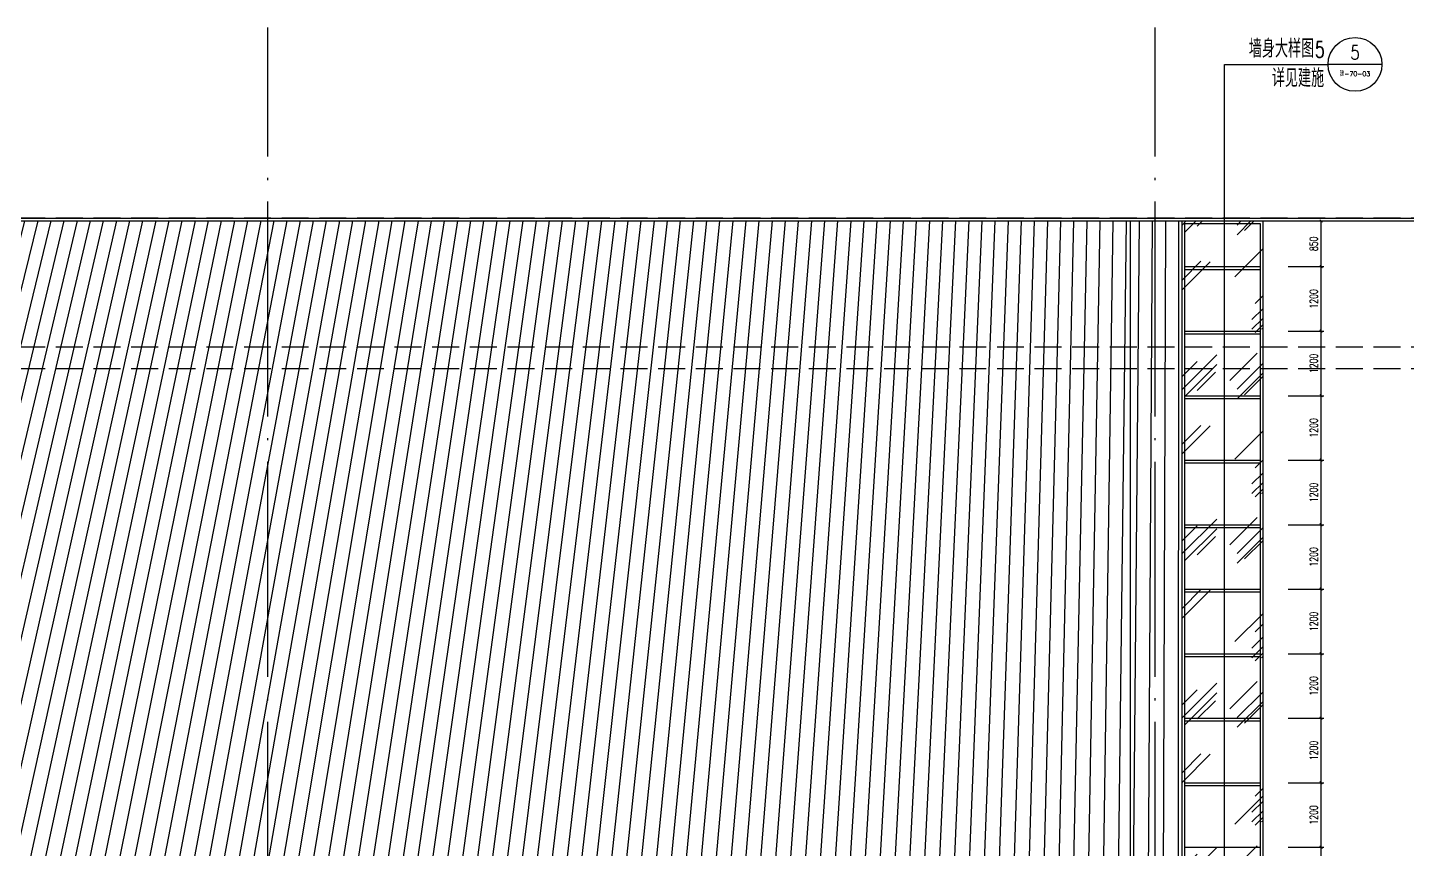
# Model space of a CAD drawing. Extents: x -4210259 to 293730, y -7499 to 868879.
# Drawn here: x -1191361 to -1165705, y 523196 to 538485 of the extents above; entities that cross this region are included whole.
import ezdxf
from ezdxf.enums import TextEntityAlignment as Align

# ---------------------------------------------------------------- set-up
doc = ezdxf.new("R2010")
doc.units = 0
doc.header["$LTSCALE"] = 1000
doc.header["$MEASUREMENT"] = 0
doc.linetypes.add('__DASH', pattern=[0.35, 0.25, -0.1])
doc.linetypes.add('DOTE', pattern=[2.4200000000000004, 2, -0.2, 0.02, -0.2])
doc.layers.get('Defpoints').update_dxf_attribs({"color": 210})
for name, color, linetype in [('A-AXIS-DOTE', 14, 'DOTE'), ('A-AXIS-DP', 126, 'Continuous'), ('A-AXIS-SYMB', 3, 'Continuous'), ('A-HATCH-2', 251, 'Continuous'), ('A-LIN-V', 9, 'Continuous'), ('A-WINDOW', 140, 'Continuous'), ('PUB_TEXT', 7, 'Continuous')]:
    doc.layers.add(name, color=color, linetype=linetype)
doc.layers.add('A-WALL-HATCH', color=8, linetype='Continuous', lineweight=13)
doc.styles.add('_TCH_DIM', font='SIMPLEX', dxfattribs={"bigfont": 'GBCBIG'})
doc.styles.add('_TCH_DIM_T3', font='SIMPLEX', dxfattribs={"width": 0.7058823529411765, "bigfont": 'GBCBIG'})
doc.dimstyles.new('_TCH_ARCH&&50', dxfattribs={"dimtxt": 148.75, "dimasz": 50, "dimexe": 50, "dimexo": 50, "dimgap": 63.12500000000001, "dimtad": 1, "dimdec": 0, "dimzin": 0, "dimdsep": 46, "dimtxsty": '_TCH_DIM_T3', "dimblk": 'ARCHTICK', "dimcen": 0.09, "dimclrt": 7, "dimazin": 2, "dimtfac": 1, "dimtdec": 0, "dimtix": 1, "dimtmove": 2, "dimatfit": 3, "dimfxl": 0, "dimtolj": 1, "dimtzin": 0, "dimarcsym": 0})

# ---------------------------------------------------------------- blocks, each defined once
blk = doc.blocks.new('5577')
at = {"layer": 'A-WINDOW'}
for p, q in [((-1910954.999996179, 534037.452026526), (-1909554.999996179, 534037.452026526)), ((-1910954.999996179, 533987.452026526), (-1909554.999996179, 533987.452026526)), ((-1910954.999996179, 532837.452026526), (-1909554.999996179, 532837.452026526)), ((-1910954.999996179, 532787.452026526), (-1909554.999996179, 532787.452026526)), ((-1910954.999996179, 531637.452026526), (-1909554.999996179, 531637.452026526)), ((-1910954.999996179, 531587.452026526), (-1909554.999996179, 531587.452026526)), ((-1910954.999996179, 530437.452026526), (-1909554.999996179, 530437.452026526)), ((-1910954.999996179, 530387.452026526), (-1909554.999996179, 530387.452026526)), ((-1910954.999996179, 529237.452026526), (-1909554.999996179, 529237.452026526)), ((-1910954.999996179, 529187.452026526), (-1909554.999996179, 529187.452026526)), ((-1910954.999996179, 528037.452026526), (-1909554.999996179, 528037.452026526)), ((-1910954.999996179, 527987.452026526), (-1909554.999996179, 527987.452026526)), ((-1910954.999996179, 526837.452026526), (-1909554.999996179, 526837.452026526)), ((-1910954.999996179, 526787.452026526), (-1909554.999996179, 526787.452026526)), ((-1910954.999996179, 525637.452026526), (-1909554.999996179, 525637.452026526)), ((-1910954.999996179, 525587.452026526), (-1909554.999996179, 525587.452026526)), ((-1910954.999996179, 524437.452026526), (-1909554.999996179, 524437.452026526)), ((-1910954.999996179, 524387.452026526), (-1909554.999996179, 524387.452026526)), ((-1910954.999996179, 523237.4520265259), (-1909554.999996179, 523237.4520265259))]:
    blk.add_line(p, q, dxfattribs=at)
blk.add_lwpolyline([(-1911004.999996179, 534887.4520265104), (-1909504.999996179, 534887.4520265104), (-1909504.999996179, 518437.4520265246), (-1966503.562468751, 518437.4520265246), (-1966503.562468751, 517237.4520265146), (-1970200.257628397, 517237.4520265145), (-1970200.257628397, 519637.4520265246), (-1911004.999996179, 519637.4520265257), (-1911004.999996179, 531737.4520265153)], close=True, dxfattribs=at)
blk.add_lwpolyline([(-1910954.999996179, 519637.4520265259), (-1910954.999996179, 531737.4520265153), (-1910954.999996179, 534837.4520265104), (-1909554.999996179, 534837.4520265104), (-1909554.999996179, 519637.4520265259)], dxfattribs=at)
blk = doc.blocks.new('_ArchTick')
at = {"color": 0, "linetype": 'ByBlock', "const_width": 0.4}
blk.add_lwpolyline([(-0.5, -0.5), (0.5, 0.5)], dxfattribs=at)
blk = doc.blocks.new('*D772')
at = {"layer": 'A-AXIS-DP', "color": 0, "lineweight": -2}
for p, q in [((-1167925.000007639, 534887.452026525), (-1167260.000007642, 534887.452026525)), ((-1167310.000007642, 534037.4520265409), (-1167310.000007642, 534887.452026525)), ((-1167925.000007638, 534037.4520265409), (-1167260.000007642, 534037.4520265409))]:
    blk.add_line(p, q, dxfattribs=at)
at = {"layer": 'Defpoints', "color": 0}
for p in [(-1167975.000007639, 534887.452026525), (-1167310.000007642, 534887.452026525), (-1167975.000007638, 534037.4520265409)]:
    blk.add_point(p, dxfattribs=at)
at = {"layer": 'A-AXIS-DP', "color": 0, "lineweight": -2, "xscale": 50, "yscale": 50, "zscale": 50}
for p, rotation in [((-1167310.000007642, 534887.452026525), 90), ((-1167310.000007642, 534037.4520265409), 270)]:
    blk.add_blockref('_ArchTick', p, dxfattribs=dict(at, rotation=rotation))
at = {"layer": 'A-AXIS-DP', "color": 7, "insert": (-1167447.500007641, 534462.4520265332), "char_height": 148.75, "attachment_point": 5, "rotation": 90, "style": '_TCH_DIM_T3'}
blk.add_mtext('\\A1;850', dxfattribs=at)
blk = doc.blocks.new('*D773')
at = {"layer": 'A-AXIS-DP', "color": 0, "lineweight": -2}
for p, q in [((-1167925.000007638, 534037.452026541), (-1167260.000007642, 534037.452026541)), ((-1167310.000007642, 532837.452026541), (-1167310.000007642, 534037.452026541)), ((-1167925.000007638, 532837.452026541), (-1167260.000007642, 532837.452026541))]:
    blk.add_line(p, q, dxfattribs=at)
at = {"layer": 'Defpoints', "color": 0}
for p in [(-1167975.000007638, 534037.452026541), (-1167310.000007642, 534037.452026541), (-1167975.000007638, 532837.452026541)]:
    blk.add_point(p, dxfattribs=at)
at = {"layer": 'A-AXIS-DP', "color": 0, "lineweight": -2, "xscale": 50, "yscale": 50, "zscale": 50}
for p, rotation in [((-1167310.000007642, 534037.452026541), 90), ((-1167310.000007642, 532837.452026541), 270)]:
    blk.add_blockref('_ArchTick', p, dxfattribs=dict(at, rotation=rotation))
at = {"layer": 'A-AXIS-DP', "color": 7, "insert": (-1167447.500007641, 533437.4520265412), "char_height": 148.75, "attachment_point": 5, "rotation": 90, "style": '_TCH_DIM_T3'}
blk.add_mtext('\\A1;1200', dxfattribs=at)
blk = doc.blocks.new('*D774')
at = {"layer": 'A-AXIS-DP', "color": 0, "lineweight": -2}
for p, q in [((-1167925.000007638, 532837.452026541), (-1167260.000007641, 532837.452026541)), ((-1167310.000007641, 531637.452026541), (-1167310.000007641, 532837.452026541)), ((-1167925.000007638, 531637.452026541), (-1167260.000007641, 531637.452026541))]:
    blk.add_line(p, q, dxfattribs=at)
at = {"layer": 'Defpoints', "color": 0}
for p in [(-1167975.000007638, 532837.452026541), (-1167310.000007641, 532837.452026541), (-1167975.000007638, 531637.452026541)]:
    blk.add_point(p, dxfattribs=at)
at = {"layer": 'A-AXIS-DP', "color": 0, "lineweight": -2, "xscale": 50, "yscale": 50, "zscale": 50}
for p, rotation in [((-1167310.000007641, 532837.452026541), 90), ((-1167310.000007641, 531637.452026541), 270)]:
    blk.add_blockref('_ArchTick', p, dxfattribs=dict(at, rotation=rotation))
at = {"layer": 'A-AXIS-DP', "color": 7, "insert": (-1167447.500007641, 532237.4520265412), "char_height": 148.75, "attachment_point": 5, "rotation": 90, "style": '_TCH_DIM_T3'}
blk.add_mtext('\\A1;1200', dxfattribs=at)
blk = doc.blocks.new('*D775')
at = {"layer": 'A-AXIS-DP', "color": 0, "lineweight": -2}
for p, q in [((-1167925.000007638, 531637.452026541), (-1167260.000007641, 531637.452026541)), ((-1167310.000007641, 530437.452026541), (-1167310.000007641, 531637.452026541)), ((-1167925.000007638, 530437.452026541), (-1167260.000007641, 530437.452026541))]:
    blk.add_line(p, q, dxfattribs=at)
at = {"layer": 'Defpoints', "color": 0}
for p in [(-1167975.000007638, 531637.452026541), (-1167310.000007641, 531637.452026541), (-1167975.000007638, 530437.452026541)]:
    blk.add_point(p, dxfattribs=at)
at = {"layer": 'A-AXIS-DP', "color": 0, "lineweight": -2, "xscale": 50, "yscale": 50, "zscale": 50}
for p, rotation in [((-1167310.000007641, 531637.452026541), 90), ((-1167310.000007641, 530437.452026541), 270)]:
    blk.add_blockref('_ArchTick', p, dxfattribs=dict(at, rotation=rotation))
at = {"layer": 'A-AXIS-DP', "color": 7, "insert": (-1167447.500007641, 531037.4520265412), "char_height": 148.75, "attachment_point": 5, "rotation": 90, "style": '_TCH_DIM_T3'}
blk.add_mtext('\\A1;1200', dxfattribs=at)
blk = doc.blocks.new('*D776')
at = {"layer": 'A-AXIS-DP', "color": 0, "lineweight": -2}
for p, q in [((-1167925.000007638, 530437.452026541), (-1167260.000007641, 530437.452026541)), ((-1167310.000007641, 529237.452026541), (-1167310.000007641, 530437.452026541)), ((-1167925.000007638, 529237.452026541), (-1167260.000007641, 529237.452026541))]:
    blk.add_line(p, q, dxfattribs=at)
at = {"layer": 'Defpoints', "color": 0}
for p in [(-1167975.000007638, 530437.452026541), (-1167310.000007641, 530437.452026541), (-1167975.000007638, 529237.452026541)]:
    blk.add_point(p, dxfattribs=at)
at = {"layer": 'A-AXIS-DP', "color": 0, "lineweight": -2, "xscale": 50, "yscale": 50, "zscale": 50}
for p, rotation in [((-1167310.000007641, 530437.452026541), 90), ((-1167310.000007641, 529237.452026541), 270)]:
    blk.add_blockref('_ArchTick', p, dxfattribs=dict(at, rotation=rotation))
at = {"layer": 'A-AXIS-DP', "color": 7, "insert": (-1167447.50000764, 529837.4520265412), "char_height": 148.75, "attachment_point": 5, "rotation": 90, "style": '_TCH_DIM_T3'}
blk.add_mtext('\\A1;1200', dxfattribs=at)
blk = doc.blocks.new('*D777')
at = {"layer": 'A-AXIS-DP', "color": 0, "lineweight": -2}
for p, q in [((-1167925.000007638, 529237.452026541), (-1167260.000007641, 529237.452026541)), ((-1167310.000007641, 528037.452026541), (-1167310.000007641, 529237.452026541)), ((-1167925.000007637, 528037.452026541), (-1167260.000007641, 528037.452026541))]:
    blk.add_line(p, q, dxfattribs=at)
at = {"layer": 'Defpoints', "color": 0}
for p in [(-1167975.000007638, 529237.452026541), (-1167310.000007641, 529237.452026541), (-1167975.000007637, 528037.452026541)]:
    blk.add_point(p, dxfattribs=at)
at = {"layer": 'A-AXIS-DP', "color": 0, "lineweight": -2, "xscale": 50, "yscale": 50, "zscale": 50}
for p, rotation in [((-1167310.000007641, 529237.452026541), 90), ((-1167310.000007641, 528037.452026541), 270)]:
    blk.add_blockref('_ArchTick', p, dxfattribs=dict(at, rotation=rotation))
at = {"layer": 'A-AXIS-DP', "color": 7, "insert": (-1167447.50000764, 528637.4520265412), "char_height": 148.75, "attachment_point": 5, "rotation": 90, "style": '_TCH_DIM_T3'}
blk.add_mtext('\\A1;1200', dxfattribs=at)
blk = doc.blocks.new('*D778')
at = {"layer": 'A-AXIS-DP', "color": 0, "lineweight": -2}
for p, q in [((-1167925.000007637, 528037.452026541), (-1167260.00000764, 528037.452026541)), ((-1167310.00000764, 526837.452026541), (-1167310.00000764, 528037.452026541)), ((-1167925.000007637, 526837.452026541), (-1167260.00000764, 526837.452026541))]:
    blk.add_line(p, q, dxfattribs=at)
at = {"layer": 'Defpoints', "color": 0}
for p in [(-1167975.000007637, 528037.452026541), (-1167310.00000764, 528037.452026541), (-1167975.000007637, 526837.452026541)]:
    blk.add_point(p, dxfattribs=at)
at = {"layer": 'A-AXIS-DP', "color": 0, "lineweight": -2, "xscale": 50, "yscale": 50, "zscale": 50}
for p, rotation in [((-1167310.00000764, 528037.452026541), 90), ((-1167310.00000764, 526837.452026541), 270)]:
    blk.add_blockref('_ArchTick', p, dxfattribs=dict(at, rotation=rotation))
at = {"layer": 'A-AXIS-DP', "color": 7, "insert": (-1167447.50000764, 527437.4520265412), "char_height": 148.75, "attachment_point": 5, "rotation": 90, "style": '_TCH_DIM_T3'}
blk.add_mtext('\\A1;1200', dxfattribs=at)
blk = doc.blocks.new('*D779')
at = {"layer": 'A-AXIS-DP', "color": 0, "lineweight": -2}
for p, q in [((-1167925.000007637, 526837.452026541), (-1167260.00000764, 526837.452026541)), ((-1167310.00000764, 525637.452026541), (-1167310.00000764, 526837.452026541)), ((-1167925.000007637, 525637.452026541), (-1167260.00000764, 525637.452026541))]:
    blk.add_line(p, q, dxfattribs=at)
at = {"layer": 'Defpoints', "color": 0}
for p in [(-1167975.000007637, 526837.452026541), (-1167310.00000764, 526837.452026541), (-1167975.000007637, 525637.452026541)]:
    blk.add_point(p, dxfattribs=at)
at = {"layer": 'A-AXIS-DP', "color": 0, "lineweight": -2, "xscale": 50, "yscale": 50, "zscale": 50}
for p, rotation in [((-1167310.00000764, 526837.452026541), 90), ((-1167310.00000764, 525637.452026541), 270)]:
    blk.add_blockref('_ArchTick', p, dxfattribs=dict(at, rotation=rotation))
at = {"layer": 'A-AXIS-DP', "color": 7, "insert": (-1167447.50000764, 526237.4520265412), "char_height": 148.75, "attachment_point": 5, "rotation": 90, "style": '_TCH_DIM_T3'}
blk.add_mtext('\\A1;1200', dxfattribs=at)
blk = doc.blocks.new('*D780')
at = {"layer": 'A-AXIS-DP', "color": 0, "lineweight": -2}
for p, q in [((-1167925.000007637, 525637.452026541), (-1167260.00000764, 525637.452026541)), ((-1167310.00000764, 524437.452026541), (-1167310.00000764, 525637.452026541)), ((-1167925.000007637, 524437.452026541), (-1167260.00000764, 524437.452026541))]:
    blk.add_line(p, q, dxfattribs=at)
at = {"layer": 'Defpoints', "color": 0}
for p in [(-1167975.000007637, 525637.452026541), (-1167310.00000764, 525637.452026541), (-1167975.000007637, 524437.452026541)]:
    blk.add_point(p, dxfattribs=at)
at = {"layer": 'A-AXIS-DP', "color": 0, "lineweight": -2, "xscale": 50, "yscale": 50, "zscale": 50}
for p, rotation in [((-1167310.00000764, 525637.452026541), 90), ((-1167310.00000764, 524437.452026541), 270)]:
    blk.add_blockref('_ArchTick', p, dxfattribs=dict(at, rotation=rotation))
at = {"layer": 'A-AXIS-DP', "color": 7, "insert": (-1167447.500007639, 525037.4520265412), "char_height": 148.75, "attachment_point": 5, "rotation": 90, "style": '_TCH_DIM_T3'}
blk.add_mtext('\\A1;1200', dxfattribs=at)
blk = doc.blocks.new('*D781')
at = {"layer": 'A-AXIS-DP', "color": 0, "lineweight": -2}
for p, q in [((-1167925.000007637, 524437.452026541), (-1167260.00000764, 524437.452026541)), ((-1167310.00000764, 523237.4520265409), (-1167310.00000764, 524437.452026541)), ((-1167925.000007636, 523237.4520265409), (-1167260.00000764, 523237.4520265409))]:
    blk.add_line(p, q, dxfattribs=at)
at = {"layer": 'Defpoints', "color": 0}
for p in [(-1167975.000007637, 524437.452026541), (-1167310.00000764, 524437.452026541), (-1167975.000007636, 523237.4520265409)]:
    blk.add_point(p, dxfattribs=at)
at = {"layer": 'A-AXIS-DP', "color": 0, "lineweight": -2, "xscale": 50, "yscale": 50, "zscale": 50}
for p, rotation in [((-1167310.00000764, 524437.452026541), 90), ((-1167310.00000764, 523237.4520265409), 270)]:
    blk.add_blockref('_ArchTick', p, dxfattribs=dict(at, rotation=rotation))
at = {"layer": 'A-AXIS-DP', "color": 7, "insert": (-1167447.500007639, 523837.4520265412), "char_height": 148.75, "attachment_point": 5, "rotation": 90, "style": '_TCH_DIM_T3'}
blk.add_mtext('\\A1;1200', dxfattribs=at)
blk = doc.blocks.new('*D782')
at = {"layer": 'A-AXIS-DP', "color": 0, "lineweight": -2}
for p, q in [((-1167925.000007636, 523237.4520265409), (-1167260.000007639, 523237.4520265409)), ((-1167310.000007639, 522037.4520265409), (-1167310.000007639, 523237.4520265409)), ((-1167925.000007636, 522037.4520265409), (-1167260.000007639, 522037.4520265409))]:
    blk.add_line(p, q, dxfattribs=at)
at = {"layer": 'Defpoints', "color": 0}
for p in [(-1167975.000007636, 523237.4520265409), (-1167310.000007639, 523237.4520265409), (-1167975.000007636, 522037.4520265409)]:
    blk.add_point(p, dxfattribs=at)
at = {"layer": 'A-AXIS-DP', "color": 0, "lineweight": -2, "xscale": 50, "yscale": 50, "zscale": 50}
for p, rotation in [((-1167310.000007639, 523237.4520265409), 90), ((-1167310.000007639, 522037.4520265409), 270)]:
    blk.add_blockref('_ArchTick', p, dxfattribs=dict(at, rotation=rotation))
at = {"layer": 'A-AXIS-DP', "color": 7, "insert": (-1167447.500007639, 522637.4520265411), "char_height": 148.75, "attachment_point": 5, "rotation": 90, "style": '_TCH_DIM_T3'}
blk.add_mtext('\\A1;1200', dxfattribs=at)

msp = doc.modelspace()

# ---------------------------------------------------------------- hatches: boundary and pattern name
at = {"layer": 'A-HATCH-2'}
h = msp.add_hatch(dxfattribs=at)
h.set_pattern_fill('ANSI31', color=256, scale=150, angle=45)
h.set_pattern_definition([(90, (-40599724261.00001, -3384804562.000004), (-238.125, -1.848892746611746e-30), [])])
h.paths.add_polyline_path([(-1236995.000006844, 517237.4520265142), (-1229090.257636035, 517237.4520265143), (-1229090.262678654, 519637.4520265246), (-1169895.000003817, 519637.4520265398), (-1169895.000003817, 534887.4520265249), (-1236995.000006844, 534887.4520265249)])
h = msp.add_hatch(dxfattribs=at)
h.set_pattern_fill('ANSI31', color=256, scale=150, angle=45)
h.set_pattern_definition([(90, (-40599709381.00001, -3384804562.000004), (-238.125, -1.848892746611746e-30), [])])
h.paths.add_polyline_path([(-1168395.000003817, 517237.452026515), (-1153295.000007632, 517237.4520265151), (-1153295.000007632, 534887.4520265249), (-1168395.000003817, 534887.4520265249)])
at = {"layer": 'A-WALL-HATCH'}
h = msp.add_hatch(dxfattribs=at)
h.set_pattern_fill('玻璃2', color=256, scale=200)
h.set_pattern_definition([(45, (240, 120), (0, 3054.701294725886), [1200, -720, 1200, -720, 480, -1046.56314]), (45, (180, 180), (0, 3054.701294725886), [960, -1200, 720, -720, 840, -926.56314]), (45, (180, 360), (0, 3054.701294725886), [720, -1440, 480, -720, 1080, -926.56314]), (45, (360, 180), (0, 3054.701294725886), [720, -1440, 600, -2606.563]), (45, (540, 360), (0, 3054.701294725886), [360, -1800, 240, -2966.563]), (45, (240, 660), (0, 3054.701294725886), [240, -1800, 240, -960, 600, -1526.56314]), (45, (1320, 480), (0, 3054.701294725886), [1200, -1800, 1440, -950.5631400000001]), (45, (1320, 300), (0, 3054.701294725886), [1680, -1200, 1800, -710.56314]), (45, (1620, 540), (0, -3394.112549695429), [1200, -1680, 960, -1526.56314]), (45, (1440, 900), (0, 3054.701294725886), [600, -2400, 720, -1646.56314]), (45, (1800, 720), (0, 3054.701294725886), [480, -2400, 480, -2006.563])])
h.paths.add_polyline_path([(-1169895.000003817, 534887.452026525), (-1168395.000003817, 534887.4520265249), (-1168395.000003817, 518437.4520265393), (-1225393.562476389, 518437.4520265393), (-1225393.562476389, 517237.4520265143), (-1229090.257636035, 517237.4520265142), (-1229090.257636035, 519637.4520265393), (-1169895.000003817, 519637.4520265404)])

# ---------------------------------------------------------------- linework, layer by layer
at = {"layer": 'A-AXIS-DOTE', "ltscale": 2}
for p, q in [((-1186895.000003817, 511887.4520265246), (-1186895.000003817, 538485.0684404817)), ((-1170395.000003817, 511887.4520265246), (-1170395.000003817, 538485.0684404817))]:
    msp.add_line(p, q, dxfattribs=at)
at = {"layer": 'A-AXIS-DOTE', "linetype": '__DASH', "ltscale": 2}
for p, q in [((-1146235.863044174, 534937.4520265249), (-1244054.136970301, 534937.4520265247)), ((-1146235.863044174, 532537.4520265249), (-1244054.136970301, 532537.4520265247)), ((-1146235.863044174, 532137.4520265249), (-1244054.136970301, 532137.4520265247))]:
    msp.add_line(p, q, dxfattribs=at)
at = {"layer": 'A-AXIS-SYMB', "color": 1}
for p, q in [((-1169106.989377289, 537800), (-1167179.600479361, 537800)), ((-1169106.989377289, 516769.9999999997), (-1169106.989377289, 537800)), ((-1166179.600479361, 537800), (-1167179.600479361, 537800))]:
    msp.add_line(p, q, dxfattribs=at)
msp.add_circle((-1166679.600479361, 537800), 500, dxfattribs=at)
at = {"layer": 'A-LIN-V'}
for p, q in [((-1237045.000006844, 534937.4520265249), (-1153245.000007632, 534937.4520265249)), ((-1237045.000006844, 534887.4520265249), (-1153245.000007632, 534887.4520265249)), ((-1170858.000003817, 534887.4520265249), (-1170858.000003817, 516937.4520265392))]:
    msp.add_line(p, q, dxfattribs=at)

# ---------------------------------------------------------------- block references
msp.add_blockref('5577', (741109.999992362, 1.466833055019379e-08), dxfattribs=at)

# ---------------------------------------------------------------- texts
at = {"layer": 'PUB_TEXT', "color": 1, "style": '_TCH_DIM'}
for s, p in [('墙身大样图', (-1168653.323883616, 537927.340425532)), ('详见建施', (-1168226.621755957, 537378.5106382979))]:
    msp.add_text(s, height=337.5886524822695, dxfattribs=at).set_placement(p)
at = {"layer": 'PUB_TEXT', "color": 1, "style": '_TCH_DIM', "width": 0.7058823529411765}
msp.add_text('5', height=297.5, dxfattribs=at).set_placement((-1167424.600479361, 537927.340425532))
at = {"layer": 'PUB_TEXT', "color": 1, "style": '_TCH_DIM'}
msp.add_text('5', height=261.0066557545837, dxfattribs=at).set_placement((-1166766.602697946, 537892.5463113787), (-1166592.598260776, 537892.5463113787), align=Align.FIT)
at = {"layer": 'PUB_TEXT', "color": 1, "style": '_TCH_DIM', "width": 0.9477351916375917}
msp.add_text('建-70-03', height=89.60864389244269, dxfattribs=at).set_placement((-1166962.9448847, 537581.448431721), (-1166396.256074022, 537581.448431721), align=Align.FIT)

# ---------------------------------------------------------------- dimensions: what is measured, and where the dimension line sits
at = {"layer": 'A-AXIS-DP'}
for p1, p2, distance, picture, middle in [((-1167975.000007638, 534037.4520265406), (-1167975.000007638, 534887.4520265248), -664.9999999960419, '*D772', (-1167447.500007641, 534462.4520265332)), ((-1167975.000007638, 532837.4520265408), (-1167975.000007638, 534037.4520265408), -664.9999999960419, '*D773', (-1167447.500007641, 533437.4520265412)), ((-1167975.000007638, 531637.4520265408), (-1167975.000007638, 532837.4520265408), -664.9999999969732, '*D774', (-1167447.500007641, 532237.4520265412)), ((-1167975.000007637, 530437.4520265408), (-1167975.000007638, 531637.4520265408), -664.9999999969732, '*D775', (-1167447.500007641, 531037.4520265412)), ((-1167975.000007637, 529237.4520265408), (-1167975.000007637, 530437.4520265408), -664.9999999960419, '*D776', (-1167447.50000764, 529837.4520265412)), ((-1167975.000007637, 528037.4520265408), (-1167975.000007637, 529237.4520265408), -664.9999999960419, '*D777', (-1167447.50000764, 528637.4520265412)), ((-1167975.000007637, 526837.4520265408), (-1167975.000007637, 528037.4520265408), -664.9999999969732, '*D778', (-1167447.50000764, 527437.4520265412)), ((-1167975.000007636, 525637.4520265408), (-1167975.000007637, 526837.4520265408), -664.9999999969732, '*D779', (-1167447.50000764, 526237.4520265412)), ((-1167975.000007636, 524437.4520265408), (-1167975.000007636, 525637.4520265408), -664.999999995809, '*D780', (-1167447.500007639, 525037.4520265412)), ((-1167975.000007636, 523237.4520265407), (-1167975.000007636, 524437.4520265408), -664.999999995809, '*D781', (-1167447.500007639, 523837.4520265412)), ((-1167975.000007636, 522037.4520265407), (-1167975.000007636, 523237.4520265407), -664.9999999969732, '*D782', (-1167447.500007639, 522637.4520265411))]:
    dim = msp.add_aligned_dim(p1=p1, p2=p2, distance=distance, dimstyle='_TCH_ARCH&&50', dxfattribs=at)
    dim.commit()
    dim.dimension.update_dxf_attribs({"geometry": picture, "text_midpoint": middle})

doc.saveas('drawing.dxf')
